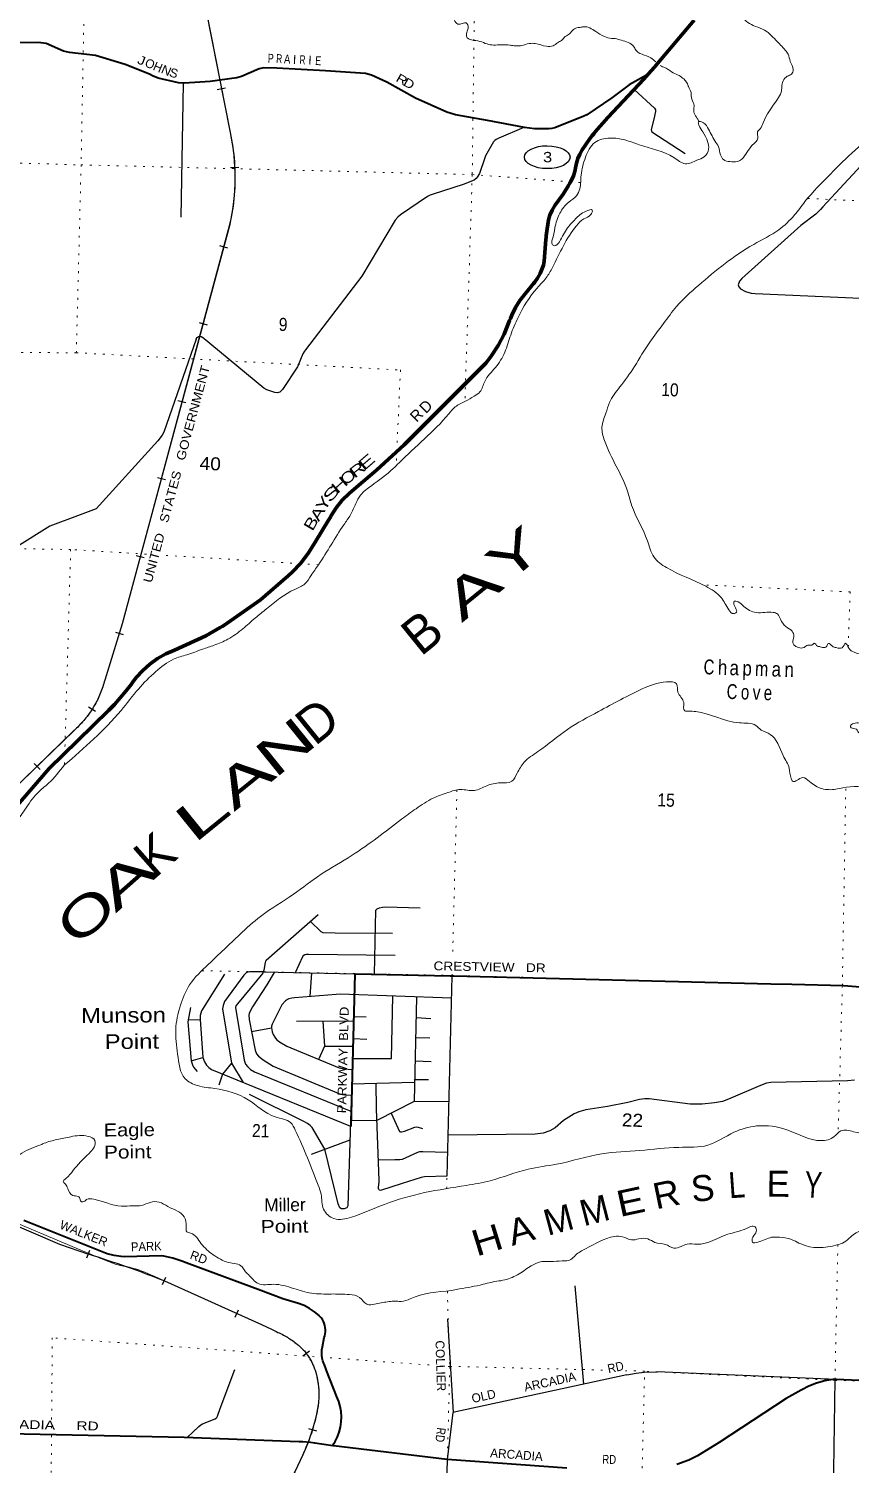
# Model space of a CAD drawing. Header units: feet. Extents: x -751810 to -497223, y -177792 to 12311.
# Drawn here: x -518754 to -507641, y -105492 to -86075 of the extents above; entities that cross this region are included whole.
import ezdxf
from ezdxf.enums import TextEntityAlignment as Align

# ---------------------------------------------------------------- set-up
doc = ezdxf.new("R2010")
doc.units = ezdxf.units.FT
doc.header["$LTSCALE"] = 80
doc.linetypes.add('DOTTED', pattern=[1.5, 0.3, -1.2])
for name, color, linetype, lineweight in [('17', 7, 'Continuous', 25), ('23', 7, 'Continuous', 70), ('26', 7, 'Continuous', 40), ('29', 7, 'Continuous', 25), ('34', 7, 'Continuous', 25), ('39', 7, 'Continuous', 13), ('42', 7, 'Continuous', 13), ('7', 7, 'DOTTED', 13)]:
    doc.layers.add(name, color=color, linetype=linetype, lineweight=lineweight)
for name, color, linetype in [('27', 7, 'Continuous'), ('30', 7, 'Continuous'), ('41', 7, 'Continuous')]:
    doc.layers.add(name, color=color, linetype=linetype)

msp = doc.modelspace()

# ---------------------------------------------------------------- linework, layer by layer
at = {"layer": '17'}
msp.add_ellipse((-511740.73, -87813.11), major_axis=(-309.24, 1), ratio=0.500121, dxfattribs=at)
at = {"layer": '23'}
for points in [[(-510374.81, -86689.46), (-510290.5, -86593.76), (-510268.29, -86568.56), (-510247.53, -86543.76), (-509755.1, -85958.81)], [(-516163.46, -94176.22), (-516138.41, -94162.15), (-516113.46, -94144.87), (-515616.78, -93800.73), (-515242.83, -93474.93), (-515190.6, -93427.09), (-515073.33, -93302.51), (-514969.73, -93166.36), (-514880.93, -93020.13), (-514697.41, -92720.74), (-514682.14, -92695.83), (-514668.32, -92670.74), (-514665.76, -92666.1), (-514595.15, -92555.87), (-514513.41, -92453.62), (-514421.43, -92360.48), (-514320.22, -92277.46), (-514051.59, -92045.05), (-513674.91, -91704.75), (-512596.9, -90625.59), (-512571.97, -90600.63), (-512552.41, -90575.59), (-512496.93, -90504.55), (-512402.88, -90359.07), (-512324.54, -90204.55), (-512249.44, -90021.22), (-512239.01, -89995.76), (-512229.19, -89971.22), (-512219.69, -89947.47), (-512169.49, -89845.38), (-512108.89, -89749.1), (-512038.55, -89659.68), (-511924.64, -89520.49), (-511914.67, -89508.14), (-511872.16, -89448.06), (-511836.16, -89383.86), (-511807.07, -89316.25), (-511793.03, -89271.14), (-511785.21, -89245.99), (-511783.03, -89221.14), (-511757.06, -88924.79), (-511754.91, -88900.28), (-511752.89, -88874.79), (-511750.53, -88845.07), (-511723.13, -88659.81), (-511702.96, -88596.3), (-511673.72, -88528.52), (-511637.56, -88464.17), (-511523.76, -88313.66), (-511466.81, -88220.02), (-511451.68, -88195.13), (-511437.65, -88170.02), (-511421.31, -88140.77), (-511386.95, -88063.54), (-511368.97, -88008.14), (-511360.84, -87983.09), (-511357.41, -87958.14), (-511344.66, -87895.55), (-511324.74, -87832.37), (-511298.31, -87771.62), (-511265.69, -87713.96), (-511168.8, -87567.76), (-511131.61, -87520.33), (-511112.09, -87495.45), (-511090.29, -87470.33), (-510920.16, -87274.29), (-510434.55, -86757.26), (-510374.81, -86689.46)], [(-518938.54, -96612.05), (-518477.54, -96081.26), (-518095.8, -95706.92), (-517670.09, -95291.7), (-517593.02, -95214.52), (-517441.03, -95036.95), (-517387.93, -94969.64), (-517368.42, -94944.91), (-517349.61, -94919.64), (-517298.4, -94850.86), (-517211.53, -94755.68), (-517115.19, -94670.1), (-517010.43, -94595.07), (-516898.4, -94531.39), (-516780.33, -94479.78), (-516359.38, -94286.29), (-516163.46, -94176.22)]]:
    msp.add_lwpolyline(points, dxfattribs=at)
at = {"layer": '26'}
for points in [[(-510374.81, -86689.46), (-510399.66, -86703.57), (-510633.34, -86836.32), (-510866.51, -87010.06), (-511204.52, -87238.37), (-511244.16, -87258.94), (-511637.8, -87416.81), (-511676.14, -87426.56), (-511717.61, -87431.39), (-511914.36, -87427.53), (-512045.8, -87411.2), (-512548.31, -87318.76), (-512979.13, -87238.37), (-513096.53, -87203.09), (-513522.44, -87013.77), (-513909.52, -86797.17), (-514117.2, -86705.64), (-514198.34, -86679.57), (-514738.31, -86642.65), (-515396.98, -86608.96), (-515571.62, -86605.26), (-515636.42, -86617.4), (-515876.39, -86721.07), (-515936.8, -86741.22), (-516297.77, -86789.08), (-516647.96, -86813.72), (-516728.47, -86809.12), (-517002.88, -86744.23), (-517079.62, -86713.26), (-517119.78, -86689.09), (-517450.52, -86558.42), (-517849.82, -86436.2), (-518200.74, -86398.73), (-518282.78, -86379.64), (-518515.62, -86275.45), (-518625.1, -86259.76), (-519042.13, -86265.02)], [(-514393.83, -100924.16), (-514339.95, -98856.2), (-513052.05, -98884.28), (-513027.05, -98884.76), (-513002.05, -98886.08), (-508717.03, -98992.96), (-508432.83, -98996.96), (-507734.93, -99013.98), (-506410.61, -99117.76), (-502329.77, -99373), (-502328.76, -99373)], [(-514641.67, -105240.39), (-514624.71, -105212.86), (-514608.13, -105185.95), (-514577.42, -105123.02), (-514553.44, -105057.23), (-514536.48, -104989.29), (-514526.71, -104919.95), (-514524.25, -104849.97), (-514529.11, -104780.12), (-514541.24, -104711.15), (-514560.52, -104643.83), (-514586.73, -104578.9), (-514727.62, -104222.87), (-514758.61, -104135.37), (-514760.5, -104131.06), (-514773.89, -104094.88), (-514783.42, -104057.49), (-514788.99, -104019.32), (-514790.55, -103980.77), (-514788.06, -103942.27), (-514781.57, -103904.24), (-514755.2, -103778.68), (-514749.92, -103753.53), (-514744.33, -103728.68), (-514740.7, -103700.6), (-514740.02, -103671.39), (-514742.38, -103642.27), (-514747.78, -103613.56), (-514756.15, -103585.58), (-514767.4, -103558.62), (-514780.88, -103533.95), (-514797.78, -103509.3), (-514823.02, -103484.69), (-514826.57, -103481.23), (-514889.47, -103429.01), (-514957.48, -103383.66), (-515029.85, -103345.67), (-515105.81, -103315.45), (-515316.99, -103252.97), (-515615.22, -103141.07), (-516623.34, -102765.6), (-516682.77, -102743.11), (-516803.7, -102702.8), (-516928.18, -102675.35), (-516958.74, -102670.67), (-517456.97, -102685.29), (-517501.49, -102682.34), (-517597.72, -102668.54), (-517691.99, -102644.75), (-518819.89, -102195.65)], [(-506818.59, -104390.26), (-507829.18, -104346.62), (-507862.03, -104345.19), (-507879.18, -104347.08), (-507987.28, -104364.57), (-508097.51, -104394.5), (-508204, -104435.79), (-508305.6, -104487.99), (-508508.97, -104602.43), (-509414.28, -105196.66), (-509708.28, -105375.95), (-509825.34, -105436.19), (-509988.35, -105494.27)], [(-514641.67, -105240.39), (-514884.92, -105205.17), (-514942.72, -105196.53), (-515044.11, -105189.23), (-515068.83, -105187.45), (-515094.11, -105186.54), (-516650.51, -105130.42), (-520332.61, -105051.09)], [(-511475.79, -105546.02), (-513092.25, -105426.96), (-514632.55, -105241.71), (-514641.67, -105240.39)]]:
    msp.add_lwpolyline(points, dxfattribs=at)
at = {"layer": '29'}
for p, q in [((-516664.44, -86814.88), (-516694.74, -88626.2)), ((-515584.75, -98832.44), (-514339.95, -98856.2)), ((-514945.06, -99164.15), (-514925.51, -98845.2)), ((-513030.2, -98890.03), (-513096.28, -101596.66)), ((-513506.57, -99172.86), (-513541.36, -100582.36)), ((-516595.28, -99479.72), (-516436.73, -99477.62)), ((-515738.26, -99637.5), (-515471.09, -99587.31)), ((-515131.81, -99498.97), (-514356.82, -99496.11)), ((-514354.86, -99434.1), (-514189.7, -99440.79)), ((-513513.43, -99450.62), (-513314.44, -99461.01)), ((-514364.38, -99735.17), (-514178.72, -99741.66)), ((-513520.06, -99719.33), (-513326.46, -99725.13)), ((-516558.13, -100037.01), (-516398, -99989.71)), ((-514754.18, -99838.62), (-514367.57, -99836.25)), ((-513527.84, -100034.61), (-513311.95, -100042.14)), ((-514383.62, -100344.29), (-513534.95, -100322.85)), ((-513534.03, -100285.51), (-513347.51, -100287.53)), ((-514930.9, -101295.98), (-514407.62, -101103.62)), ((-511246.37, -104407.12), (-511360.92, -103080.03)), ((-513088.94, -103529.76), (-513012.93, -104793.47)), ((-507834.22, -104346.4), (-510251.35, -104242.02)), ((-510664.91, -104280.19), (-513015.56, -104793.33)), ((-513017.58, -104793.27), (-513091.89, -105426.99)), ((-513174.58, -108723.65), (-513090.73, -105427.07))]:
    msp.add_line(p, q, dxfattribs=at)
for points in [[(-510566.31, -86897.54), (-510287.27, -87149.56), (-510278.06, -87172.22), (-510276.13, -87193.45), (-510297.77, -87297.51), (-510334, -87438.59), (-510332.07, -87459.82), (-510327.07, -87468.95), (-509875.88, -87760.98)], [(-512056.09, -87409.92), (-512395.63, -87555.88), (-512430.35, -87573.25), (-512450.05, -87587.21), (-512467.34, -87606.84), (-512574.47, -87796.64), (-512584.33, -87821.73), (-512657.96, -88034.57), (-512686.67, -88083.14), (-512699.36, -88103.06), (-512729.33, -88121.43), (-512878.54, -88183.58), (-513283.89, -88313.49), (-513324.34, -88326.96), (-513361.55, -88345.42), (-513723.69, -88591.45), (-513760.34, -88622.33), (-513799.06, -88662.91), (-514023.5, -89042.88), (-514247.89, -89420.86), (-515011.24, -90416.45), (-515024.71, -90435.72), (-515045.06, -90470.91), (-515118.76, -90649.03), (-515318.88, -90955.6), (-515358.45, -90991.65), (-515375.81, -90997.44), (-515390.25, -91002.23), (-515423.04, -90996.44), (-515491.54, -90974.28), (-515531.06, -90959.77), (-515571.47, -90938.01), (-516405.91, -90246.66)], [(-507322.67, -87741.01), (-508013.49, -88484.75), (-508043.38, -88522.39), (-508105.57, -88585.12), (-508309, -88735.31), (-509108.15, -89452.7), (-509139.99, -89488.46), (-509158.99, -89539.33), (-509149.63, -89567.6), (-509124.44, -89592.46), (-509058.97, -89627.43), (-508983.74, -89650.6), (-508929.57, -89658.41), (-506692.68, -89757.52)], [(-516490.72, -90275.51), (-516927.38, -91532.52), (-516949.83, -91574.56), (-517007.22, -91648.34), (-517842.61, -92567.01), (-518092.63, -92663.71), (-518466.47, -92802.78), (-518952.07, -93107.13), (-519222.13, -93101.34)], [(-516490.72, -90275.51), (-516478.52, -90253.89), (-516471.22, -90245.55), (-516456.63, -90237.21), (-516441, -90234.08), (-516419.12, -90237.21), (-516405.91, -90246.66)], [(-514077.93, -98861.12), (-514057.62, -97998.12), (-514041.19, -97978.88), (-514008.39, -97965.37), (-513967.41, -97955.24), (-513925.65, -97951.99), (-513459.95, -97963.94)], [(-514838.9, -98058.86), (-515541.11, -98678.74), (-515550.18, -98688.75), (-515557.54, -98704.53), (-515572.94, -98808.07), (-515588, -98847.88), (-515929.43, -99264.45), (-515950.65, -99291.47), (-515957.73, -99315.66), (-515838.64, -100026.52), (-515820.44, -100080.94), (-515791.51, -100117.62), (-515752.93, -100152.36), (-515700.74, -100182.93), (-514395.35, -100715.33)], [(-514943.17, -98150.91), (-514803.16, -98285.8), (-514773.8, -98297.24), (-514607.22, -98302.23), (-513832.37, -98306.55)], [(-515143.83, -98841.15), (-515046.85, -98623.66), (-515033.69, -98604.3), (-515020.66, -98596.09), (-514998.96, -98590.79), (-514968.58, -98590.3), (-513796.69, -98603.82)], [(-515584.75, -98832.44), (-515762.1, -98829.67), (-515790.47, -98833.79), (-515813.21, -98847.04), (-515841.92, -98874.33), (-516105.9, -99233.08), (-516124.25, -99285.68), (-516131.01, -99332.51), (-516012.64, -100067.38), (-515853.4, -100326.39)], [(-516104.78, -98864.44), (-516417.1, -99360), (-516434.81, -99420.79), (-516436.73, -99477.62), (-516398, -99989.71), (-516375.01, -100047.16), (-516348.01, -100093.49), (-516319.07, -100126.3), (-516280.36, -100151.53), (-514401.84, -100920.88)], [(-515434.05, -98838.95), (-515532.57, -99007.82), (-515726.32, -99302.56), (-515761.89, -99370.63), (-515772.02, -99396.21), (-515775.88, -99419.37), (-515771.79, -99477.52), (-515691.89, -99890.66), (-515671.91, -99941.97), (-515644.91, -99972.85), (-515581.37, -100022.21), (-515445.31, -100106.43), (-514536.75, -100486.3), (-514450.89, -100499.8), (-514388.42, -100496.01)], [(-514345.61, -99141.25), (-514435.88, -101998.07), (-514450.4, -102025.16), (-514485.12, -102036.74), (-514523.7, -102036.74), (-514545.11, -102022.84), (-514567.62, -101970.07), (-514747.95, -101229.42), (-514920.59, -100937.96), (-514945.35, -100910.85), (-514983.28, -100883.91), (-515034.09, -100856.09), (-515768.34, -100491.46)], [(-513034.55, -99188.8), (-514540.81, -99134.17), (-514596.31, -99136.07), (-515160.03, -99181.46), (-515196.2, -99185.8), (-515236.91, -99195.01), (-515253.1, -99205.11), (-515281.56, -99225.86), (-515329.84, -99278.38), (-515462.27, -99538.89), (-515471.09, -99566.07), (-515471.09, -99587.31), (-515459.03, -99640.88), (-515445.04, -99679), (-515423.45, -99716.38), (-515401.86, -99745.09), (-515361.35, -99779.83), (-515264.34, -99835.35), (-514555.06, -100128.22), (-514486.24, -100145.2), (-514377.63, -100154.49)], [(-514372.8, -100001.76), (-513847.17, -100004.06), (-513827.82, -99162.02)], [(-516566.41, -99315.45), (-516600.39, -99508.78), (-516558.13, -100037.01), (-516538.97, -100087.7), (-516523.54, -100120.51), (-516476.01, -100177.72)], [(-514773.43, -99497.65), (-514754.18, -99838.62), (-514828.2, -100009.03)], [(-516012.64, -100067.38), (-516131.96, -100215.09), (-516180.35, -100364.91)], [(-513096.28, -101596.66), (-513400.09, -101603.41), (-513443.83, -101611.05), (-513701.51, -101695.49), (-513993.62, -101788.92), (-514009.16, -101784.38), (-514018.32, -101776.17), (-514024.6, -101763.14), (-514024.34, -101741.91), (-514014.31, -101676.1), (-514013.02, -101652.16), (-514051.59, -100683.19), (-514056.11, -100336.41)], [(-507582.87, -100297.15), (-507679.07, -100307.16), (-508714.27, -100328.23), (-508774.95, -100335.76), (-508854.15, -100370.12), (-509287.66, -100555.48), (-509368.1, -100583.79), (-509478.05, -100603.1), (-509645.87, -100620.47), (-509806.94, -100623.36), (-510360.54, -100550.01), (-510418.41, -100547.64), (-510494.61, -100556.77), (-510648.91, -100596.83), (-510925.76, -100650.64), (-511219.88, -100699.6), (-511311.71, -100725.23), (-511374.2, -100753.65), (-511518.12, -100841.27), (-511632.68, -100940.88), (-511703.18, -100981.99), (-511794.71, -101012.3), (-511905.4, -101026.01), (-513082.34, -101039.55)], [(-514399.34, -100841.66), (-514041.16, -100837.77), (-513537.23, -100582.38), (-513071.23, -100584.33)], [(-513852.87, -100742.34), (-513736.43, -100991.17), (-513726.09, -100996.37), (-513704.87, -100994.44), (-513671.97, -100985.08), (-513529.72, -100931.24), (-513509.09, -100929.77), (-513486.9, -100932.67), (-513427.9, -100952.33)], [(-514024.03, -101375.68), (-513800.07, -101367.95), (-513731.87, -101369.86), (-513699.54, -101364.95), (-513491.72, -101268.52), (-513463.75, -101262.73), (-513421.24, -101263.09), (-513088.32, -101271.12)], [(-516608.31, -105131.94), (-516454.66, -104979.08), (-516425.01, -104957.45), (-516403.79, -104945.87), (-516232.56, -104875.53), (-516210.89, -104859), (-516199.31, -104839.7), (-516166.16, -104739.27), (-515965.26, -104208.32)], [(-510664.91, -104280.19), (-510539.64, -104257.92), (-510431.27, -104245.41), (-510251.35, -104242.02)], [(-507849.18, -104344.44), (-507897.58, -107409.48), (-507900.37, -107585.01)]]:
    msp.add_lwpolyline(points, dxfattribs=at)
at = {"layer": '34', "lineweight": 13}
msp.add_line((-516358.47, -85814.84), (-516030.69, -87478.55), dxfattribs=at)
at = {"layer": '34'}
for p, q in [((-516202.63, -86897.6), (-516093.55, -86876.12)), ((-516022.34, -87950.99), (-515911.29, -87945.64)), ((-516171.63, -89009.04), (-516064.28, -89037.93)), ((-516449.18, -90050.38), (-516341.82, -90079.27)), ((-516735.33, -91103.53), (-516627.98, -91132.43)), ((-517012.88, -92144.87), (-516905.53, -92173.76)), ((-517299.03, -93198), (-517191.68, -93226.89)), ((-517580.88, -94235.98), (-517474.68, -94268.87)), ((-517943.11, -95246.83), (-517848.73, -95305.58)), ((-518677.91, -96013.36), (-518600.38, -96093.03)), ((-517968.15, -102697.59), (-517924.59, -102595.32)), ((-516943.47, -103061.18), (-516897.71, -102959.86)), ((-515960.54, -103502.57), (-515914.79, -103401.26)), ((-515045.99, -104026.35), (-514957.63, -103958.89)), ((-514968.4, -105007.56), (-514861.97, -105039.63))]:
    msp.add_line(p, q, dxfattribs=at)
for points in [[(-516358.4, -85809.48), (-516029.62, -87478.34), (-516019.21, -87527.44), (-516010.01, -87576.52), (-516001.63, -87625.79), (-515993.77, -87675.46), (-515987.07, -87725.1), (-515981.29, -87774.63), (-515976, -87824.57), (-515971.9, -87874.48), (-515968.7, -87924.28), (-515966.27, -87974.55), (-515964.82, -88024.45), (-515963.91, -88074.45), (-515964.14, -88124.72), (-515965.32, -88174.59), (-515967.35, -88224.66), (-515970, -88274.56), (-515973.76, -88324.71), (-515978.22, -88374.42), (-515983.79, -88424.38), (-515990.05, -88473.88), (-515997.14, -88523.58), (-516005.2, -88572.9), (-516014.17, -88622.12), (-516023.75, -88671.19), (-516034.5, -88720.2), (-516035.07, -88722.86), (-517488.37, -94122.81), (-517725.04, -94886.86), (-517731.18, -94909.99), (-517737.8, -94932.89), (-517744.83, -94955.7), (-517752.16, -94978.55), (-517759.99, -95001.15), (-517768.18, -95023.5), (-517776.66, -95045.92), (-517785.65, -95068.08), (-517795.01, -95089.98), (-517804.78, -95111.93), (-517814.89, -95133.51), (-517825.27, -95155.01), (-517836.18, -95176.39), (-517847.41, -95197.39), (-517859.04, -95218.29), (-517870.9, -95238.98), (-517883.29, -95259.55), (-517895.89, -95279.78), (-517909.01, -95299.86), (-517922.32, -95319.62), (-517936.04, -95339.27), (-517950.09, -95358.56), (-517964.49, -95377.6), (-517979.13, -95396.45), (-517994.26, -95415.03), (-518009.64, -95433.41), (-518025.33, -95451.41), (-518041.25, -95469.23), (-518057.64, -95486.63), (-518074.26, -95503.83), (-518091.07, -95520.71), (-518108.26, -95537.34), (-518120.53, -95548.78), (-518145.12, -95571.39), (-518989.51, -96393.2)], [(-517941, -102652.91), (-518333.41, -102519.11), (-519075.71, -102198.23), (-519381.37, -102065.98), (-519488.27, -102020.91)], [(-516918.94, -103009.55), (-515603.56, -103603.59), (-515536.34, -103633.37), (-515470.17, -103664.53), (-515404.52, -103696.85), (-515383.2, -103707.44), (-515364.41, -103716.04), (-515345.89, -103725.04), (-515327.51, -103734.36), (-515309.14, -103743.95), (-515291.06, -103753.92), (-515273.23, -103764.17), (-515255.4, -103774.67), (-515237.86, -103785.56), (-515220.58, -103796.73), (-515203.35, -103808.26), (-515186.46, -103820.02), (-515169.69, -103832), (-515153.09, -103844.42), (-515136.86, -103857.06), (-515120.78, -103870.01), (-515104.91, -103883.14), (-515089.22, -103896.7), (-515073.86, -103910.38), (-515058.67, -103924.48), (-515043.82, -103938.71), (-515040.25, -103942.21), (-515034.99, -103948.19), (-515025.5, -103959.46), (-515016.29, -103970.82), (-515007.23, -103982.38), (-514998.34, -103994.04), (-514989.65, -104005.94), (-514981.19, -104017.9), (-514972.94, -104030.1), (-514964.93, -104042.35), (-514957.07, -104054.8), (-514949.5, -104067.34), (-514942.15, -104080.04), (-514934.97, -104092.83), (-514928.06, -104105.82), (-514921.32, -104118.9), (-514914.86, -104132.07)], [(-514914.86, -104132.07), (-514908.57, -104145.33), (-514902.62, -104158.75), (-514896.85, -104172.26), (-514891.3, -104185.8), (-514885.97, -104199.49), (-514882.5, -104208.95), (-514876.65, -104227.5), (-514871.26, -104246.05), (-514866.19, -104264.7), (-514861.29, -104283.53), (-514856.86, -104302.39), (-514852.77, -104321.25), (-514848.86, -104340.28), (-514845.4, -104359.34), (-514842.31, -104378.4), (-514839.48, -104397.66), (-514837.05, -104416.81), (-514834.83, -104436.03), (-514833.04, -104455.39), (-514831.62, -104474.64), (-514830.53, -104494), (-514829.68, -104513.31), (-514829.23, -104532.76), (-514829.1, -104552.07), (-514829.37, -104571.51), (-514829.91, -104590.81), (-514830.79, -104610.22), (-514832.04, -104629.51), (-514833.64, -104648.79), (-514835.49, -104668.04), (-514837.8, -104687.33), (-514840.35, -104706.57), (-514843.29, -104725.7), (-514846.47, -104744.8), (-514850.14, -104763.82), (-514854.05, -104782.8), (-514858.26, -104801.64), (-514860.87, -104812.5), (-514870.55, -104856.18), (-514881.17, -104899.37), (-514892.54, -104942.36), (-514904.45, -104985.52), (-514917.32, -105028.21), (-514930.88, -105070.48), (-514944.99, -105112.89), (-514960.05, -105154.85), (-514975.8, -105196.38), (-514992.36, -105238.01), (-515002.33, -105262.14), (-515047.18, -105362.89), (-515191.93, -105669.28)]]:
    msp.add_lwpolyline(points, dxfattribs=at)
at = {"layer": '34', "lineweight": 13}
for points in [[(-516036.14, -88722.6), (-517489.43, -94122.5), (-517726.1, -94886.54)], [(-518121.27, -95547.96), (-518145.87, -95570.58), (-518990.27, -96392.4)], [(-519175.9, -102127.71), (-518923.74, -102227.11), (-517993.6, -102617.6)], [(-517102.16, -102928.94), (-517045.53, -102953.58), (-515604, -103604.59)], [(-515048.18, -105362.42), (-515192.91, -105668.77), (-515412.52, -106084.8)]]:
    msp.add_lwpolyline(points, dxfattribs=at)
for centre, radius, start, end in [((-518833.07, -88088.31), 2867.95, 347.22247, 12.27552), ((-519051, -94543.73), 1368.53, 312.79398, 345.49311), ((-514085.49, -93581.36), 9845.17, 246.5997, 249.17835), ((-517307.83, -101936.74), 890.99, 251.79131, 261.78083), ((-517714.24, -104218.28), 1427.25, 64.60506, 78.72571), ((-517283.68, -107454.49), 4200.37, 63.10586, 66.42877), ((-515869.39, -104785.52), 1181.55, 45.48759, 65.72687), ((-515673.09, -104496.48), 840.16, 19.98753, 41.21009), ((-515939.03, -104548.98), 1108.81, 346.2431, 17.83941), ((-517357.45, -104274.11), 2552.87, 337.24102, 347.8295), ((-517357.45, -104274.11), 2552.87, 334.76572, 337.23429)]:
    msp.add_arc(centre, radius, start, end, dxfattribs=at)
at = {"layer": '34'}
msp.add_arc((-522679.25, -117802.41), 15873.27, 68.7257, 72.64382, dxfattribs=at)
at = {"layer": '39'}
msp.add_line((-513036.22, -103142.56), (-512927.22, -103121.05), dxfattribs=at)
for points in [[(-509048.64, -85974.67), (-509091.61, -85930.17), (-509140.5, -85873.05), (-509180.33, -85808.29), (-509249.04, -85659.55), (-509256.74, -85484.16), (-509102.32, -85341.05), (-508827.6, -85132.5), (-508640.19, -85015.67), (-508418.04, -84921.32), (-508104.36, -84844.65), (-507919.18, -84758.7), (-507636.62, -84638.96), (-507236.8, -84403.45), (-506790.98, -84114.61), (-506407.95, -83797.51), (-506282.9, -83668.23), (-506222.34, -83659.69), (-506147.77, -83653.51), (-505938.82, -83501.71), (-505943, -83427.09), (-505880.69, -83348.11), (-505659.08, -83253.01), (-504860.51, -83009.35), (-504491.4, -82887.76), (-504164.86, -82779.2), (-503857.11, -82698.36), (-503761.69, -82581.95), (-503784.97, -82466.58), (-503859.25, -82380.13), (-503887.85, -82236.43), (-503863.54, -82067.88), (-503821.39, -81990.41), (-503770.83, -81979.6), (-503811.09, -81900.05), (-503813.01, -81815.42), (-503758.58, -81810.75), (-503686.52, -81744.1), (-503590.65, -81609.58), (-503457.94, -81530.37), (-503329.28, -81533.61), (-503183.85, -81589.64), (-503050.47, -81564.81), (-502944.54, -81511.09), (-502827.8, -81508), (-502771.91, -81606.07), (-502769.03, -81813.56), (-502759.27, -81986.99), (-502711.67, -82175.47), (-502646.18, -82291.91), (-502524.9, -82429.89), (-502415.14, -82545.43), (-502218.13, -82792.05), (-502011.42, -82891.91), (-501819.3, -82930.99), (-501656.83, -82868.63), (-501589.6, -82753.53), (-501476.44, -82651.67), (-501347.14, -82628.75), (-501297.43, -82652.15), (-501598.23, -83019.13), (-502214.75, -83625.84), (-502478.62, -83802.44), (-502652.78, -84011.5), (-502723.08, -84088.27), (-502783.28, -84082.72), (-502862.98, -84133.07), (-502881.02, -84211.15), (-502898.75, -84277.16), (-502989.1, -84351.4), (-503169.81, -84499.89), (-503263.82, -84640.5), (-503459.29, -84897.36), (-503659.43, -85099.73), (-503818.58, -85190.36), (-503932.55, -85243.88), (-503936.87, -85336.4), (-503859.12, -85445.09), (-503825.55, -85501.04), (-503874.99, -85517.19), (-503976.05, -85536.79), (-504069.82, -85586.78), (-504139.46, -85717.93), (-504263.38, -85847.72), (-504406.7, -85948.82), (-504545.19, -86075.1)], [(-509048.64, -85974.67), (-508954.41, -86032.06), (-508827.16, -86080.3), (-508646.78, -86230.79), (-508522.16, -86363.45), (-508481.7, -86421.04), (-508452.49, -86516.52), (-508413.78, -86630.4), (-508437.71, -86687.99), (-508492.97, -86718.45), (-508549.23, -86781.08), (-508567.87, -86862.98), (-508576.16, -86935.14), (-508627.38, -87030.11), (-508820.39, -87350), (-508859, -87427.25), (-508894.47, -87468.39), (-508893.15, -87554.94), (-508966.55, -87651.23), (-509039.94, -87747.52), (-509107.13, -87837.95), (-509170.56, -87872.18), (-509271.17, -87873.07), (-509354.82, -87846.31), (-509397.03, -87780.61), (-509423.8, -87671.13), (-509471.67, -87593.18), (-509570.6, -87411.03), (-509654.7, -87333.97), (-509695.02, -87336.74), (-509688.24, -87377.18), (-509634.84, -87471.4), (-509570.52, -87602.17), (-509557.56, -87703.16), (-509619.15, -87807.87), (-509715.17, -87855.16), (-509871.47, -87900.56), (-510027.86, -87819.23), (-510495.19, -87645.69), (-510690.26, -87579.23), (-510890.67, -87554.86), (-511097.71, -87614.78), (-511222.59, -87814.08), (-511282.4, -88055.64), (-511300.2, -88240.18), (-511343.33, -88333.39), (-511448.64, -88420.62), (-511570.01, -88571.75), (-511636.48, -88768.83), (-511671.68, -88930.69), (-511675.51, -88988.92), (-511641.97, -89010.08), (-511575.98, -88957.83), (-511465.54, -88770.15), (-511359.18, -88648.74), (-511215.06, -88542.6), (-511132.16, -88529.09), (-511150.11, -88588.88), (-511246.51, -88648.24), (-511345.91, -88739.69), (-511521.26, -89009.83), (-511669.24, -89304.97), (-511754, -89443.14), (-511877, -89582.14), (-512134.79, -89980.47), (-512234.74, -90218.77), (-512314.39, -90451.66), (-512441.53, -90658.93), (-512586.12, -90845.53), (-512650.85, -90986.34), (-512729.14, -91046.26), (-512847.94, -91114.98), (-512985.09, -91191.16), (-513072.49, -91285.01), (-513744.77, -91945.99), (-513823.63, -92024), (-514118.5, -92256.21), (-514265.3, -92384.4), (-514331.21, -92499.02), (-514402.28, -92649.7), (-514490.93, -92783.73), (-514833.58, -93324.26), (-514936.79, -93473.93), (-515018.67, -93584.03), (-515155.74, -93658.21), (-515538.07, -93921.88), (-515686.69, -94043.97), (-515858.23, -94191.52), (-516059.73, -94332.08), (-516245.28, -94412.79), (-516403.9, -94468.19), (-516613.37, -94542.13), (-516794.29, -94602.87), (-517036.9, -94772.33), (-517269.46, -95006.48), (-517503.7, -95294.9), (-518273.02, -96037.35)], [(-513019.83, -85885.2), (-512997.41, -85956.01), (-512948.86, -86011.84), (-512886.24, -86003.73), (-512837.76, -85997.21), (-512825.95, -86005.62), (-512816.65, -86094.43), (-512832.65, -86156.3), (-512821.84, -86196.87), (-512764.43, -86226.84), (-512650.38, -86246.49), (-512554.92, -86281.66), (-512464.86, -86296.56), (-512358.09, -86291.84), (-512245.62, -86297.37), (-512225.58, -86300.01), (-512145.38, -86308.54), (-512088.86, -86302.26), (-511983.42, -86275.38), (-511902.97, -86275.89), (-511751.24, -86312.81), (-511660.49, -86305.59), (-511600.9, -86265.2), (-511547.59, -86232.67), (-511495.66, -86179.97), (-511438.2, -86143.54), (-511384.07, -86084.88), (-511320.96, -86060.69), (-511274.49, -86054.09), (-511248.18, -86048.88), (-511085.2, -86112.32), (-510966.68, -86182.41), (-510870.84, -86205.53), (-510844.72, -86206.34), (-510756.79, -86225.19), (-510586.08, -86298.93), (-510562.78, -86325.81), (-510551.47, -86350.31), (-510337.93, -86469.65), (-510273.64, -86523.02)], [(-504545.19, -86075.1), (-504876.1, -86201.88), (-505106.64, -86305.32), (-505248.99, -86419.56), (-505504.05, -86729.46), (-505784.13, -86873.6), (-506710.85, -87176.56), (-506951.81, -87291.74), (-507186.98, -87415.16), (-507576.56, -87716.83), (-507910.49, -88040.34), (-508254.03, -88413.86), (-508396.43, -88594.49), (-508609.86, -88795.04), (-508947.89, -88991.69), (-509695.39, -89547.72), (-509989.82, -89830.23), (-510166, -90062.12), (-510354.87, -90313.73), (-510560.23, -90643.28), (-510757.95, -90920.77), (-510899.27, -91131.61), (-510948.04, -91276.95), (-511000.2, -91466.44), (-510965.57, -91646.56), (-510654.98, -92332.24), (-510598.5, -92521.1), (-510386.1, -93000.5), (-510298.4, -93220.51), (-510125.87, -93364.72), (-509596.63, -93616.64), (-509388.17, -93770.01), (-509284.72, -93936.2), (-509219.91, -93986.51), (-509181.1, -93967.6), (-509208.56, -93880.24), (-509210.7, -93819.83), (-509158.64, -93827.49), (-509082.08, -93888.22), (-508911.7, -93972), (-508682.3, -93969.12), (-508626.65, -93990.97), (-508584.63, -94062.7), (-508515.29, -94161.43), (-508426.73, -94224.56), (-508406.75, -94293.59), (-508417.48, -94379.75), (-508307.07, -94451.61), (-508266.57, -94442.81), (-508217.4, -94414.18), (-508146.69, -94404.31), (-508130.05, -94386.73), (-508085.08, -94428.38), (-508047.02, -94433.58), (-508015.18, -94444.64), (-507960.36, -94428.25), (-507937.07, -94390.75), (-507883.87, -94426.62), (-507832.19, -94446.34), (-507751.74, -94446.84), (-507705.66, -94387.93), (-507661.44, -94453.69), (-507590.72, -94508.21), (-507453.44, -94556.76), (-507367.58, -94641.93), (-507347.79, -94716.98), (-507308.35, -94742.36), (-507275.26, -94713.21), (-507263.01, -94771.94), (-507248.11, -94875), (-507245.78, -94929.4), (-507320.5, -94939.13), (-507257.19, -95037.67), (-507235.4, -95112.79), (-507255.23, -95168.5), (-507209.76, -95194.06), (-507170.7, -95231.49), (-507167.23, -95314.08), (-507197.49, -95381.54), (-507247.65, -95442.33), (-507312.97, -95472.48), (-507346.94, -95465.38), (-507360.56, -95515.25), (-507371.3, -95537.04), (-507446.66, -95502.5), (-507594.55, -95471.71), (-507639.82, -95504.5), (-507628.52, -95528.99), (-507556.79, -95551.35), (-507518.17, -95602.85), (-507459.77, -95600.65), (-507434.77, -95637.65), (-507427.23, -95718.36), (-507368.5, -95770.48), (-507296.66, -95788.83), (-507214.57, -95865.83), (-507160.43, -95935.92)], [(-510214, -86571.41), (-510196.61, -86582.7), (-510131.1, -86610.91), (-510036.45, -86672.21), (-509957.13, -86708.89), (-509894.19, -86755.11), (-509834.64, -86845.5), (-509831, -86857.69), (-509795.25, -86937.26), (-509792.6, -86981.6), (-509767.23, -87070.93), (-509754.35, -87109.55), (-509758.67, -87183.86), (-509751.63, -87216.27), (-509711.61, -87287.93), (-509686.8, -87330.96)], [(-506349.33, -96502.45), (-506538.67, -96446.24), (-506621.57, -96395.36), (-506782.65, -96336), (-506813.54, -96359.18), (-506812.73, -96397.42), (-506802.17, -96446.04), (-506898, -96422.92), (-507059.08, -96363.57), (-507150.33, -96386.86), (-507210.6, -96449.35), (-507243.44, -96470.46), (-507279.44, -96398.92), (-507334.64, -96362.99), (-507744.34, -96342.13), (-507835.45, -96361.41), (-508024.28, -96353.49), (-508192.27, -96257.71), (-508285.16, -96204.51), (-508421.42, -96252.56), (-508442.41, -96215.69), (-508468.23, -96076.07), (-508549.46, -95906.57), (-508723.57, -95619.47), (-508846.47, -95561.32), (-508919.02, -95500.7), (-509141.14, -95463.59), (-509731.77, -95310.33), (-509830.24, -95307.26), (-509880.35, -95301.67), (-509895, -95190.56), (-509973.02, -95047.3), (-509991.75, -94938.08), (-510125.64, -94909.75), (-510454.44, -95004.08), (-511047.33, -95311.46), (-511465.15, -95551.87), (-511866.75, -95853.16), (-512052.23, -95996.23), (-512147.41, -96146.14), (-512221.18, -96254.49), (-512374.72, -96275.84), (-512558.96, -96314.34), (-512725.86, -96377.53), (-512912.56, -96365.66), (-513082.8, -96406.62), (-513284.3, -96482.79), (-513513.98, -96624.49), (-513709.51, -96767.25), (-514380.41, -97255.25), (-514798.72, -97511.76), (-515173.19, -97781.71), (-515616.99, -98081.68), (-515900.21, -98328.32), (-516323.01, -98729.53), (-516577.03, -99007.26), (-516704.64, -99294.97), (-516764.61, -99606.92), (-516738.93, -99945.68), (-516636.57, -100276.78), (-516466.49, -100370.6), (-516234.39, -100410.04), (-515786.51, -100560.81), (-515419.62, -100793.55), (-515208.86, -100872.55), (-515147.55, -100971.02), (-514836.9, -101719), (-514798.37, -101838.89), (-514764.49, -102043.12), (-514625.56, -102168.16), (-514389.66, -102149.38), (-513939.76, -101976.35), (-513399.81, -101818.2), (-512835.61, -101721.16), (-512513.8, -101656.79), (-511998.03, -101499.9), (-511613.79, -101433.45), (-511001.93, -101291.65), (-510487.65, -101247.37), (-509959.35, -101205.55), (-509566.19, -101175.59), (-509214.82, -101001.5), (-508908.45, -100916.54), (-508487.77, -100971.94), (-508035.63, -101114.82), (-507858.93, -101060), (-507768.01, -100982.37), (-507597.4, -100993.75), (-507240.32, -101089.4), (-507067.13, -101147.13), (-506955.55, -101116.42), (-506880.87, -101173.07), (-506813.17, -101195.3), (-506729.04, -101141.61), (-506585.18, -101107.89), (-506373.62, -101160.78), (-506064.08, -101232.83)], [(-518273.02, -96037.35), (-518485.72, -96280.17), (-518636.72, -96414.27), (-518808.8, -96644.27), (-518933.35, -96833.51), (-519028.21, -96973.38), (-519161.32, -97049.7), (-519302.65, -97196.16), (-519462.91, -97434.58), (-519628.84, -97660.75), (-519757.72, -97859.91), (-519890.32, -97984.52), (-520310.98, -98240.82), (-520381.26, -98282.56), (-520505.44, -98426.01), (-520673.26, -98583.73), (-520742.58, -98613.75), (-520790.98, -98682.65), (-520835.14, -98741.67)], [(-518587.36, -101169.65), (-518544.37, -101150.64), (-518372.88, -101099.89)], [(-518371.87, -101099.37), (-518183.57, -101061.32), (-517948.09, -101056.59), (-517859.28, -101111.68), (-517870.45, -101204.08), (-517938.04, -101286.84), (-518157.67, -101522.8), (-518249.39, -101626.55), (-518286.99, -101671.64), (-518257.79, -101702.74), (-518225.38, -101760.07), (-518156.03, -101858.79), (-518083.94, -101869.09), (-518066.36, -101885.73), (-518051.64, -101930.44), (-518021.88, -101943.45), (-517972.66, -101912.79), (-517871.87, -101905.88), (-517500.73, -102001.96), (-517345.69, -101996.74), (-517226.82, -101990.39), (-517108.9, -101949.81), (-516990.09, -101945.47), (-516871.28, -102005.51), (-516740.46, -102067.93), (-516650.34, -102145.18), (-516622.24, -102276.81), (-516614.37, -102347.46), (-516564.64, -102365.1), (-516420.24, -102508.42), (-516257.95, -102658.32), (-516051.97, -102761.32), (-515866.84, -102823.41), (-515832.3, -102876.8), (-515781.54, -102926.66), (-515719.71, -102993.54), (-515650.54, -103047.43), (-515443.69, -103057.91), (-515167.88, -103114.8), (-514928.49, -103178.6), (-514663.32, -103188.89), (-514416.15, -103196.62), (-514278.56, -103235.11), (-514178.83, -103326.73), (-514126.77, -103334.39), (-514029.7, -103317.31), (-513855.82, -103288.54), (-513775.26, -103285.03), (-513715.1, -103290.93), (-513593.22, -103252.5), (-513036.22, -103142.56)], [(-521811.44, -101622.05), (-521714.86, -101621.04), (-521574.03, -101555.03), (-521504.88, -101595.41), (-521455.13, -101677.42), (-521435.59, -101760.5), (-521379.51, -101768.29), (-520910.11, -101809.08), (-520824.69, -101843.93), (-520665.7, -101840.85), (-520122.4, -101833.65), (-519913.3, -101771.77), (-519742.27, -101640.32), (-519522.88, -101570.72), (-519381.3, -101480.59), (-519201.34, -101450), (-519073.75, -101421.79), (-518846.2, -101284.05), (-518587.36, -101169.65)], [(-512927.22, -103121.05), (-512607.63, -103057.98), (-512500.19, -103031.17), (-512289.78, -102991.47), (-512097.89, -102900.91), (-511811.63, -102750.93), (-511692.89, -102748.61), (-511537.78, -102741.39), (-511420.55, -102722.93), (-511358.39, -102664.52), (-511220.95, -102578.29), (-510831.58, -102411.42), (-510721.06, -102414.88), (-510599.68, -102456.89), (-510502.73, -102443.83), (-510380.02, -102443.64), (-510282.93, -102490.94), (-510142.96, -102517.43), (-510027.85, -102567.31), (-509930.64, -102546.21), (-509847.2, -102514.62), (-509716.52, -102516.69), (-509295.94, -102380.97), (-509056.26, -102305.99), (-508928.79, -102281.81), (-508912.58, -102342.67), (-508959.23, -102419.66), (-508963.43, -102489.94), (-508892.91, -102486.11), (-508705.79, -102419.54)], [(-508705.79, -102419.54), (-508561.1, -102424.07), (-508409.45, -102463.01), (-508310.42, -102512.38), (-507822.06, -102525.64), (-507726.36, -102488.39), (-507637.71, -102418.75), (-507484.25, -102335.03), (-507368.14, -102352.75), (-507264.96, -102398.22), (-507274.68, -102452.23), (-507343.95, -102480.24), (-507350.85, -102508.18), (-507256.65, -102519.18), (-507083.85, -102524.58), (-506788.38, -102596.19), (-506655.26, -102584.26), (-506548.89, -102591.61), (-506406.9, -102682.55), (-506226.79, -102776.7), (-506023.95, -102851.45), (-505578.48, -102885.5), (-505482.4, -102900.57), (-505386.83, -102931.73), (-505233.73, -102924.45), (-504399.19, -102866.08), (-504059.73, -102880.73), (-503897.84, -102913.96), (-503807.4, -102981.16), (-503693.05, -103055.15), (-503538.32, -103059.99), (-503381.09, -103048.82), (-503290.67, -103051.65), (-503208.65, -103066.29), (-503068.18, -103076.72), (-502900.57, -103120.19), (-502284.96, -102922.21), (-502113.53, -102843.09), (-501918.87, -102792.86), (-501687.85, -102802.1), (-501534.19, -102841.12), (-501350.57, -102951.47), (-501282.29, -103084.37), (-501212.84, -103114.71), (-501125.31, -103081.23), (-500811.11, -102873.83), (-500679.87, -102793.44), (-500548.38, -102769.4), (-500458.57, -102856.7), (-500397.78, -102971.26), (-500361.9, -103239.93), (-500309.19, -103549.37), (-500312.13, -103708.18), (-500349.17, -103863.94), (-500341.49, -104004.99), (-500255.58, -104088.14), (-500084.96, -104163.9), (-499941.28, -104264.96), (-499783.21, -104420.79), (-499696.43, -104475.81), (-499643.99, -104503.69)]]:
    msp.add_spline(points, degree=3, dxfattribs=at)
at = {"layer": '7'}
for p, q in [((-518004.8, -85771.95), (-518044.75, -87916.99)), ((-512754.03, -88038.95), (-512727.54, -85891.84)), ((-521985.69, -87801.51), (-518044.75, -87916.99)), ((-512754.31, -88047.99), (-512853.76, -91118.21)), ((-508215.2, -88370.12), (-507499.08, -88405.33)), ((-513725.55, -90690.88), (-513783.87, -91984.75)), ((-518186.11, -93119.12), (-518270.3, -96034.54)), ((-517505.25, -93161.07), (-518186.11, -93119.12)), ((-517161.6, -93182.24), (-517505.25, -93161.07)), ((-514834.49, -93325.63), (-516935.09, -93196.2)), ((-507641.43, -93691.96), (-509631.52, -93597.26)), ((-507641.43, -93691.84), (-507669.04, -94444.25)), ((-512961.88, -96375), (-513019.99, -98625.43)), ((-507748.78, -99017.67), (-507702.11, -96337.61)), ((-513026.09, -98861.28), (-513101.09, -101765.97)), ((-507748.78, -99017.67), (-507806.1, -101008.18)), ((-502326.92, -99372.43), (-507748.79, -99017.56)), ((-507809.4, -102522.64), (-507848.45, -104354.46)), ((-513091.19, -103153.71), (-513058.22, -104170.31)), ((-518434.58, -103780.72), (-518476.92, -109032.3)), ((-513337.54, -104149.01), (-518434.61, -103781.37)), ((-513058.23, -104170.52), (-513196.43, -109394.31)), ((-513058.19, -104169.16), (-513088.07, -104167.01)), ((-510992.26, -104218.2), (-513058.11, -104166.75)), ((-510423.24, -104232.37), (-510683.22, -104225.89)), ((-507848.48, -104355.55), (-510423.31, -104234.76)), ((-505183.61, -104426.65), (-507848.54, -104357.51))]:
    msp.add_line(p, q, dxfattribs=at)
for points in [[(-518044.75, -87916.62), (-518109.54, -90457.91), (-513725.57, -90691.35)], [(-518044.75, -87916.89), (-512754.31, -88047.99), (-511291.37, -88155.7)], [(-518109.54, -90457.91), (-519449.07, -90452.33), (-519542.86, -93096.73)], [(-518186.11, -93119.12), (-520900.55, -93072.56), (-523578.19, -93055.89)], [(-507748.78, -99017.67), (-513026.59, -98880.87), (-516411.25, -98817.29)], [(-507848.54, -104357.51), (-507884.34, -106994.61), (-510488.95, -106862.88), (-510423.31, -104234.76)]]:
    msp.add_lwpolyline(points, dxfattribs=at)

# ---------------------------------------------------------------- texts
at = {"layer": '17', "width": 1.2}
msp.add_text(' 3 ', height=140, dxfattribs=at).set_placement((-511735.62, -87881.42), align=Align.CENTER)
at = {"layer": '17'}
for s, p in [('R', (-513504.73, -91406.08)), ('D', (-513380.15, -91287.78))]:
    msp.add_text(s, height=150, rotation=45.208, dxfattribs=at).set_placement(p)
for s, rotation, width, p in [('E', 40.772, 1.65, (-514220.25, -92062.78)), ('R', 37.647, 1.45, (-514345.75, -92163.94)), ('H', 42.032, 1.5, (-514580.35, -92373.3)), ('O', 37.647, 1.35, (-514473.6, -92262.56)), ('Y', 58.169, 1.4, (-514753.7, -92614.31)), ('S', 48.366, 1.7, (-514682.11, -92497.52)), ('A', 59.932, 1.4, (-514829.87, -92751.67)), ('B', 59.932, 1.35, (-514915.48, -92880.23))]:
    msp.add_text(s, height=150, rotation=rotation, dxfattribs=dict(at, width=width)).set_placement(p)
at = {"layer": '27'}
for s, rotation, width, p in [('J', 339.534, 1.25, (-517247.21, -86559.58)), ('N', 336.585, 1.1, (-516915.73, -86694.01)), ('P', 358.553, 0.75, (-515480.64, -86535.33)), ('R', 357.184, 0.7, (-515368.16, -86539.67)), ('A', 357.184, 0.8, (-515260.02, -86545.61)), ('R', 356.96, 0.7, (-515053.04, -86555.75)), ('E', 356.96, 0.75, (-514840.74, -86567.61)), ('S', 342.552, 1.05, (-516808.49, -86731.96)), ('R', 329.999, 1.25, (-513736.04, -86813.93)), ('D', 331.145, 1.2, (-513637.8, -86869.33))]:
    msp.add_text(s, height=120, rotation=rotation, dxfattribs=dict(at, width=width)).set_placement(p, align=Align.CENTER)
for s, rotation, p in [('O', 337.347, (-517136.68, -86604.71)), ('H', 336.79, (-517029.36, -86650.27)), ('I', 357.184, (-515160.19, -86550.55)), ('I', 356.96, (-514952.26, -86559.21))]:
    msp.add_text(s, height=120, rotation=rotation, dxfattribs=at).set_placement(p, align=Align.CENTER)
for s, rotation, width, p in [('CRESTVIEW   DR', 358.9, 1.15, (-513279.52, -98809.9)), ('PARKWAY  BLVD', 88.491, 1.1, (-514462.5, -100745.45)), ('PARK', 1.681, 0.95, (-517368.84, -102611.15)), ('ARCADIA     RD', 358.766, 1.3, (-519326.37, -105002.75)), ('RD', 359.024, 0.8, (-510995.35, -105484.2))]:
    msp.add_text(s, height=120, rotation=rotation, dxfattribs=dict(at, width=width)).set_placement(p)
for s, rotation, p in [('WALKER', 338.289, (-518345.71, -102299.56)), ('RD', 339.272, (-516582.43, -102708.33)), ('ARCADIA', 355.788, (-512516, -105396.03))]:
    msp.add_text(s, height=120, rotation=rotation, dxfattribs=at).set_placement(p)
at = {"layer": '30'}
for s, rotation, p in [('COLLIER', 271.857, (-513252.56, -103818.99)), ('ARCADIA', 12.314, (-512039.39, -104510.34)), ('OLD', 12.314, (-512749.11, -104663.74))]:
    msp.add_text(s, height=120, rotation=rotation, dxfattribs=at).set_placement(p)
for rotation, width, p in [(12.314, 0.95, (-510910.04, -104262.05)), (263.312, 0.85, (-513230.78, -104989.94))]:
    msp.add_text('RD', height=120, rotation=rotation, dxfattribs=dict(at, width=width)).set_placement(p)
at = {"layer": '34', "width": 1.15}
msp.add_text('UNITED   STATES   GOVERNMENT', height=120, rotation=74.937, dxfattribs=at).set_placement((-517090.82, -93578.59))
at = {"layer": '41'}
for s, height, rotation, width, p in [('Y', 502.5, 39.191, 1.6, (-512302.65, -93605.6)), ('A', 502.5, 39.134, 1.7, (-512896.34, -94114.9)), ('C', 201, 358.13, 0.75, (-509627.81, -94805.84)), ('h', 201, 358.13, 0.85, (-509435, -94812.14)), ('a', 201, 358.13, 0.85, (-509277, -94817.29)), ('p', 201, 358.13, 0.85, (-509103.19, -94822.97)), ('m', 201, 358.13, 0.8, (-508932.54, -94828.54)), ('a', 201, 358.13, 0.85, (-508708.09, -94835.87)), ('n', 201, 358.13, 0.85, (-508534.28, -94841.55)), ('C', 201, 358.13, 0.75, (-509316.28, -95139)), ('o', 201, 358.13, 0.75, (-509123.48, -95145.29)), ('v', 201, 358.13, 0.8, (-508965.48, -95150.45)), ('e', 201, 358.13, 0.75, (-508813.82, -95155.41)), ('N', 502.5, 38.944, 1.6, (-515428.73, -96228.79)), ('A', 502.5, 38.944, 1.7, (-515975.92, -96671)), ('L', 502.5, 39.028, 1.85, (-516522.64, -97113.79)), ('A', 502.5, 41.386, 1.8, (-517578.32, -98044.06)), ('O', 502.5, 41.015, 1.5, (-518108.57, -98506.44)), ('L', 351.8, 4.022, 0.85, (-509276.06, -101895.09)), ('Y', 351.8, 356.157, 0.75, (-508272.39, -101877.23)), ('E', 351.8, 12.086, 1.2, (-510760.14, -102149.11)), ('R', 351.8, 11.605, 1.05, (-510268.56, -102045.14)), ('H', 351.8, 17.03, 1.2, (-512697.37, -102684.19)), ('A', 351.8, 15.794, 1.1, (-512216.03, -102539.98))]:
    msp.add_text(s, height=height, rotation=rotation, dxfattribs=dict(at, width=width)).set_placement(p)
for s, height, rotation, p in [('B', 502.5, 39.067, (-513450.38, -94574.74)), ('D', 502.5, 38.952, (-514881.55, -95786.54)), ('K', 502.5, 41.386, (-517050.48, -97578.93)), ('E', 351.8, 359.405, (-508774.88, -101872.01)), ('S', 351.8, 5.892, (-509775.91, -101946.67)), ('M', 351.8, 14.447, (-511246.76, -102274.48)), ('M', 351.8, 15.012, (-511732.48, -102403.2))]:
    msp.add_text(s, height=height, rotation=rotation, dxfattribs=at).set_placement(p)
at = {"layer": '42'}
for s, height, rotation, width, p in [('Munson', 201, 0.562, 1.2, (-518044.49, -99524.15)), ('Point', 201, 0.562, 1.2, (-517725.23, -99877.29)), ('Eagle', 175.9, 0.562, 1.15, (-517737.93, -101059.18)), ('Point', 175.9, 0.562, 1.2, (-517734.99, -101358.74)), ('Point', 175.9, 0.561, 1.2, (-515613.83, -102364.24))]:
    msp.add_text(s, height=height, rotation=rotation, dxfattribs=dict(at, width=width)).set_placement(p)
msp.add_text('Miller', height=175.9, rotation=0.561, dxfattribs=at).set_placement((-515568.12, -102072.31))
at = {"layer": '7'}
for s, rotation, width, p in [('9', 358.212, 0.9, (-515373.92, -90160.91)), ('10', 358.21, 0.9, (-510200.52, -91042.28)), ('40', 358.212, 1.1, (-516444.47, -92041.44)), ('15', 358.209, 0.9, (-510253.17, -96592.47)), ('22', 358.21, 1.1, (-510732.99, -100921.13)), ('21', 358.212, 0.9, (-515735.81, -101064.6))]:
    msp.add_text(s, height=175.9, rotation=rotation, dxfattribs=dict(at, width=width)).set_placement(p)

doc.saveas('drawing.dxf')
